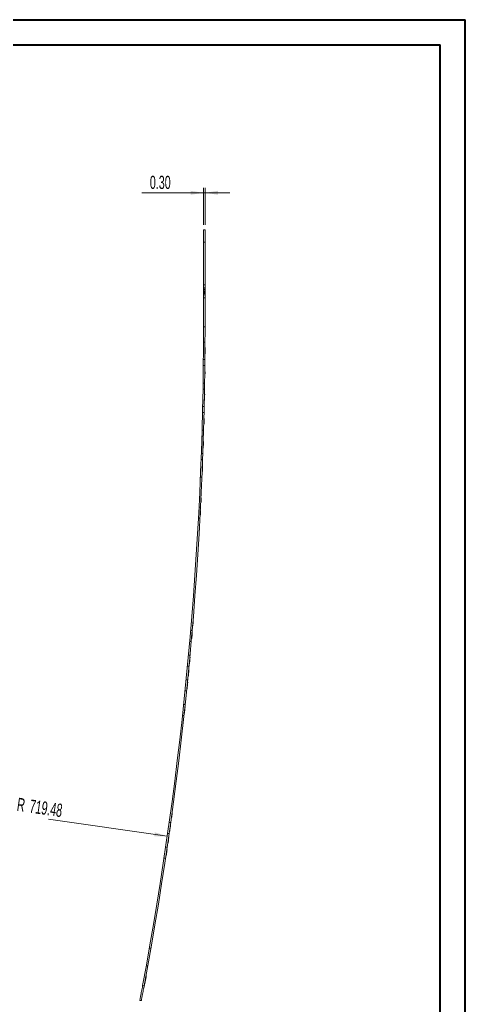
# Model space of a CAD drawing. Header units: millimetres. Extents: x -562 to 210, y 0 to 297.
# Drawn here: x 121 to 210.1, y 100 to 297.2 of the extents above; entities that cross this region are included whole.
import ezdxf

# ---------------------------------------------------------------- set-up
doc = ezdxf.new("R2010")
doc.units = ezdxf.units.MM
doc.linetypes.add('HIDDEN', pattern=[1.905, 1.27, -0.635])
doc.styles.add('SLDTEXTSTYLE2', font='TXT', dxfattribs={"width": 0.605})
doc.dimstyles.new('SLDDIMSTYLE3', dxfattribs={"dimtxt": 2.568319, "dimasz": 2.568319, "dimexe": 0, "dimexo": 0.0625, "dimgap": 0.64208, "dimtad": 2, "dimrnd": 1e-09, "dimzin": 4, "dimdsep": 46, "dimtxsty": 'SLDTEXTSTYLE2', "dimsah": 1, "dimcen": 0.09, "dimadec": 0, "dimazin": 0, "dimtfac": 1, "dimtofl": 0, "dimtmove": 0, "dimatfit": 3, "dimfxl": 1, "dimtolj": 1, "dimtzin": 12, "dimarcsym": 0})
doc.dimstyles.new('SLDDIMSTYLE4', dxfattribs={"dimtxt": 2.568319, "dimasz": 2.568319, "dimexe": 0, "dimexo": 0.0625, "dimgap": 0.64208, "dimtad": 2, "dimrnd": 1e-09, "dimzin": 12, "dimdsep": 46, "dimtxsty": 'SLDTEXTSTYLE2', "dimblk1": 'NONE', "dimblk2": 'NONE', "dimsah": 1, "dimcen": 0.09, "dimadec": 0, "dimazin": 0, "dimtfac": 1, "dimtofl": 0, "dimtmove": 0, "dimatfit": 3, "dimldrblk": 'NONE', "dimfxl": 1, "dimtolj": 1, "dimtzin": 12, "dimarcsym": 0})

# ---------------------------------------------------------------- blocks, each defined once
blk = doc.blocks.new('*D27')
at = {"color": 7, "linetype": 'Continuous', "lineweight": 0}
for p, q in [((157.76, 262.58), (145.44, 262.58)), ((157.76, 256.17), (157.76, 263.58)), ((158.06, 262.58), (157.76, 262.58)), ((158.06, 256.17), (158.06, 263.58)), ((158.06, 262.58), (163, 262.58))]:
    blk.add_line(p, q, dxfattribs=at)
for points in [[(157.76, 262.58), (155.2, 262.98), (155.2, 262.19)], [(158.06, 262.58), (160.63, 262.19), (160.63, 262.98)]]:
    blk.add_solid(points, dxfattribs=at)
at = {"color": 7, "linetype": 'Continuous', "lineweight": 0, "insert": (147.03, 265.99), "char_height": 2.646, "attachment_point": 1, "style": 'SLDTEXTSTYLE2'}
blk.add_mtext('0.30', dxfattribs=at)
blk = doc.blocks.new('*D29')
at = {"color": 7, "linetype": 'Continuous', "lineweight": 0, "attachment_point": 1, "rotation": 351.8559, "style": 'SLDTEXTSTYLE2'}
for s, insert, char_height in [('R', (120.71, 141.55), 2.65), ('719.48', (123.23, 141.19), 2.646)]:
    blk.add_mtext(s, dxfattribs=dict(at, insert=insert, char_height=char_height))
blk = doc.blocks.new('_NONE')

msp = doc.modelspace()

# ---------------------------------------------------------------- linework, layer by layer
at = {"color": 7, "linetype": 'Continuous', "lineweight": 40}
for p, q in [((0.079, 297.215), (210.079, 297.215)), ((210.079, 0.215), (210.079, 297.215)), ((210.079, 292.215), (210.079, 297.215)), ((10.079, 292.215), (205.079, 292.215)), ((205.079, 5.215), (205.079, 292.215))]:
    msp.add_line(p, q, dxfattribs=at)
at = {"color": 7, "linetype": 'Continuous', "lineweight": 15}
for p, q in [((157.763, 255.17), (158.063, 255.17)), ((157.763, 252.67), (157.763, 255.17)), ((158.063, 255.17), (158.063, 252.67)), ((157.763, 235.77), (157.763, 252.67)), ((158.063, 252.67), (157.763, 252.67)), ((158.063, 235.77), (158.063, 252.67)), ((157.763, 243.581), (157.726, 243.581)), ((158.101, 243.581), (158.063, 243.581)), ((157.726, 242.144), (157.763, 242.144)), ((158.063, 242.144), (158.101, 242.144)), ((158.063, 235.77), (157.763, 235.77)), ((158.101, 231.612), (158.051, 231.612)), ((158.102, 231.629), (158.052, 231.629)), ((158.093, 230.328), (158.043, 230.328)), ((158.093, 230.312), (158.043, 230.312)), ((158.04, 225.486), (157.99, 225.486)), ((157.962, 220.996), (157.912, 220.996)), ((157.845, 216.128), (157.795, 216.128)), ((157.845, 216.111), (157.795, 216.111)), ((157.704, 211.483), (157.654, 211.483)), ((157.726, 212.151), (157.676, 212.151)), ((157.53, 206.784), (157.48, 206.784)), ((157.299, 201.539), (157.249, 201.539)), ((157.249, 200.511), (157.199, 200.511)), ((157.249, 200.498), (157.199, 200.498)), ((157.119, 197.95), (157.069, 197.95)), ((157.12, 197.963), (157.07, 197.963)), ((155.621, 175.92), (155.571, 175.92)), ((155.696, 176.828), (155.646, 176.828)), ((155.706, 176.947), (155.656, 176.947)), ((155.514, 174.653), (155.464, 174.653)), ((155.404, 173.368), (155.353, 173.368)), ((155.069, 169.635), (155.019, 169.635)), ((154.949, 168.351), (154.899, 168.351)), ((154.699, 165.746), (154.649, 165.746)), ((154.744, 166.207), (154.694, 166.207)), ((154.753, 166.292), (154.702, 166.292)), ((154.766, 166.434), (154.716, 166.434)), ((154.793, 166.711), (154.743, 166.711)), ((154.827, 167.063), (154.777, 167.063)), ((154.589, 164.629), (154.539, 164.629)), ((154.459, 163.329), (154.409, 163.329)), ((154.461, 163.345), (154.411, 163.345)), ((153.947, 158.429), (153.896, 158.429)), ((154.084, 159.713), (154.034, 159.713)), ((151.496, 138.39), (151.446, 138.39)), ((151.512, 138.509), (151.462, 138.509)), ((151.186, 136.148), (151.136, 136.148)), ((151.372, 137.481), (151.321, 137.481)), ((151.006, 134.863), (150.955, 134.863)), ((150.636, 132.283), (150.585, 132.283)), ((150.821, 133.567), (150.771, 133.567)), ((150.476, 131.192), (150.426, 131.192)), ((150.287, 129.908), (150.236, 129.908)), ((146.319, 105.996), (146.268, 105.996)), ((145.581, 103.932), (145.876, 103.876)), ((145.843, 103.427), (145.792, 103.427)), ((145.32, 100.927), (145.025, 100.984))]:
    msp.add_line(p, q, dxfattribs=at)
at = {"color": 7, "linetype": 'HIDDEN', "lineweight": 0}
for p, q in [((157.763, 252.67), (158.063, 252.67)), ((157.763, 244.177), (158.063, 244.177)), ((157.763, 244.177), (158.063, 244.177)), ((158.063, 243.581), (157.763, 243.581)), ((157.763, 243.577), (158.063, 243.577)), ((157.763, 243.536), (158.063, 243.536)), ((157.763, 243.279), (158.063, 243.279)), ((157.763, 243.21), (158.063, 243.21)), ((157.763, 243.191), (158.063, 243.191)), ((157.763, 243.166), (158.063, 243.166)), ((157.763, 242.926), (158.063, 242.926)), ((157.763, 242.796), (158.063, 242.796)), ((157.763, 242.559), (158.063, 242.559)), ((157.763, 242.53), (158.063, 242.53)), ((157.763, 242.516), (158.063, 242.516)), ((157.763, 242.432), (158.063, 242.432)), ((157.763, 242.186), (158.063, 242.186)), ((157.763, 242.145), (158.063, 242.145)), ((157.763, 242.144), (158.063, 242.144)), ((157.763, 241.545), (158.063, 241.545)), ((157.763, 241.545), (158.063, 241.545)), ((158.063, 232.71), (157.757, 232.71)), ((158.096, 230.781), (158.046, 230.781)), ((158.097, 230.921), (158.047, 230.921)), ((158.097, 230.872), (158.047, 230.872)), ((158.098, 230.981), (158.048, 230.981)), ((158.098, 230.98), (158.048, 230.98)), ((158.099, 231.227), (158.049, 231.227)), ((158.099, 231.209), (158.049, 231.209)), ((158.101, 231.464), (158.051, 231.464)), ((157.734, 229.21), (158.063, 229.21)), ((158.094, 230.485), (158.044, 230.485)), ((158.094, 230.476), (158.044, 230.476)), ((158.094, 230.46), (158.044, 230.46)), ((158.096, 230.739), (158.046, 230.739)), ((158.096, 230.723), (158.046, 230.723)), ((158.096, 230.692), (158.046, 230.692)), ((158.063, 228.01), (157.721, 228.01)), ((158.042, 225.634), (157.992, 225.634)), ((158.043, 225.725), (157.993, 225.725)), ((158.044, 225.757), (157.994, 225.757)), ((158.045, 225.84), (157.995, 225.84)), ((158.046, 225.881), (157.996, 225.881)), ((158.047, 226.015), (157.997, 226.015)), ((158.048, 226.078), (157.998, 226.078)), ((158.048, 226.062), (157.998, 226.062)), ((158.048, 226.056), (157.998, 226.056)), ((158.048, 226.03), (157.998, 226.03)), ((158.048, 226.029), (157.998, 226.029)), ((158.049, 226.138), (157.999, 226.138)), ((158.049, 226.135), (157.999, 226.135)), ((158.05, 226.227), (158, 226.227)), ((158.05, 226.21), (158, 226.21)), ((158.05, 226.186), (158, 226.186)), ((158.052, 226.392), (158.002, 226.392)), ((158.052, 226.385), (158.002, 226.385)), ((158.052, 226.377), (158.002, 226.377)), ((158.052, 226.367), (158.002, 226.367)), ((158.053, 226.424), (158.003, 226.424)), ((158.053, 226.42), (158.003, 226.42)), ((158.055, 226.622), (158.005, 226.622)), ((158.055, 226.595), (158.005, 226.595)), ((158.056, 226.66), (158.006, 226.66)), ((158.057, 226.77), (158.007, 226.77)), ((158.057, 226.751), (158.007, 226.751)), ((157.955, 223.31), (157.655, 223.31)), ((157.675, 224.51), (157.975, 224.51)), ((157.965, 221.144), (157.915, 221.144)), ((157.966, 221.19), (157.916, 221.19)), ((157.967, 221.267), (157.917, 221.267)), ((157.969, 221.35), (157.919, 221.35)), ((157.97, 221.394), (157.92, 221.394)), ((157.97, 221.391), (157.92, 221.391)), ((157.97, 221.379), (157.92, 221.379)), ((157.973, 221.572), (157.923, 221.572)), ((157.973, 221.566), (157.923, 221.566)), ((157.973, 221.539), (157.923, 221.539)), ((157.973, 221.525), (157.923, 221.525)), ((157.974, 221.589), (157.924, 221.589)), ((157.976, 221.72), (157.926, 221.72)), ((157.979, 221.877), (157.929, 221.877)), ((157.981, 221.934), (157.93, 221.934)), ((157.98, 221.93), (157.93, 221.93)), ((157.98, 221.895), (157.93, 221.895)), ((157.983, 222.082), (157.933, 222.082)), ((157.984, 222.132), (157.934, 222.132)), ((157.987, 222.28), (157.937, 222.28)), ((157.587, 219.81), (157.887, 219.81)), ((157.858, 218.61), (157.558, 218.61)), ((157.869, 217.026), (157.819, 217.026)), ((157.869, 217.008), (157.819, 217.008)), ((157.876, 217.264), (157.826, 217.264)), ((157.879, 217.412), (157.829, 217.412)), ((157.467, 215.11), (157.767, 215.11)), ((157.849, 216.276), (157.799, 216.276)), ((157.856, 216.523), (157.806, 216.523)), ((157.86, 216.681), (157.81, 216.681)), ((157.86, 216.673), (157.81, 216.673)), ((157.86, 216.671), (157.81, 216.671)), ((157.861, 216.704), (157.811, 216.704)), ((157.865, 216.852), (157.815, 216.852)), ((157.731, 213.91), (157.431, 213.91)), ((157.704, 211.499), (157.654, 211.499)), ((157.709, 211.648), (157.659, 211.648)), ((157.709, 211.631), (157.659, 211.631)), ((157.718, 211.91), (157.668, 211.91)), ((157.719, 211.953), (157.669, 211.953)), ((157.722, 212.045), (157.672, 212.045)), ((157.722, 212.026), (157.672, 212.026)), ((157.723, 212.053), (157.673, 212.053)), ((157.726, 212.152), (157.676, 212.152)), ((157.747, 212.8), (157.697, 212.8)), ((157.572, 209.21), (157.272, 209.21)), ((157.317, 210.41), (157.617, 210.41)), ((157.543, 207.11), (157.493, 207.11)), ((157.544, 207.139), (157.494, 207.139)), ((157.545, 207.179), (157.495, 207.179)), ((157.551, 207.327), (157.501, 207.327)), ((157.551, 207.314), (157.501, 207.314)), ((157.552, 207.354), (157.502, 207.354)), ((157.553, 207.377), (157.503, 207.377)), ((157.553, 207.36), (157.503, 207.36)), ((157.558, 207.509), (157.508, 207.509)), ((157.559, 207.525), (157.509, 207.525)), ((157.565, 207.683), (157.515, 207.683)), ((157.565, 207.665), (157.515, 207.665)), ((157.567, 207.722), (157.517, 207.722)), ((157.567, 207.718), (157.517, 207.718)), ((157.568, 207.742), (157.518, 207.742)), ((157.575, 207.92), (157.525, 207.92)), ((157.58, 208.068), (157.53, 208.068)), ((157.135, 205.71), (157.436, 205.71)), ((157.536, 206.932), (157.486, 206.932)), ((157.541, 207.055), (157.49, 207.055)), ((157.284, 201.23), (157.234, 201.23)), ((157.284, 201.216), (157.234, 201.216)), ((157.287, 201.275), (157.236, 201.275)), ((157.286, 201.262), (157.236, 201.262)), ((157.293, 201.42), (157.243, 201.42)), ((157.295, 201.445), (157.245, 201.445)), ((157.298, 201.52), (157.248, 201.52)), ((157.287, 201.275), (157.286, 201.262)), ((157.157, 199.677), (156.857, 199.677)), ((157.249, 200.509), (157.199, 200.509)), ((157.255, 200.63), (157.205, 200.63)), ((157.255, 200.62), (157.205, 200.62)), ((157.255, 200.617), (157.205, 200.617)), ((157.26, 200.717), (157.209, 200.717)), ((157.26, 200.722), (157.21, 200.722)), ((157.262, 200.775), (157.212, 200.775)), ((157.263, 200.788), (157.213, 200.788)), ((157.264, 200.815), (157.214, 200.815)), ((157.265, 200.827), (157.215, 200.827)), ((157.268, 200.889), (157.218, 200.889)), ((157.268, 200.887), (157.218, 200.887)), ((157.268, 200.884), (157.218, 200.884)), ((157.271, 200.946), (157.221, 200.946)), ((157.272, 200.981), (157.222, 200.981)), ((157.273, 200.994), (157.223, 200.994)), ((157.274, 201.025), (157.224, 201.025)), ((157.275, 201.038), (157.225, 201.038)), ((157.28, 201.143), (157.23, 201.143)), ((157.281, 201.157), (157.231, 201.157)), ((157.273, 200.994), (157.268, 200.884)), ((156.744, 197.477), (157.044, 197.477)), ((157.126, 198.069), (157.075, 198.069)), ((157.126, 198.087), (157.076, 198.087)), ((157.126, 198.082), (157.076, 198.082)), ((157.136, 198.26), (157.085, 198.26)), ((157.135, 198.258), (157.085, 198.258)), ((157.135, 198.255), (157.085, 198.255)), ((157.135, 198.248), (157.085, 198.248)), ((157.139, 198.319), (157.089, 198.319)), ((157.142, 198.387), (157.092, 198.387)), ((157.143, 198.406), (157.093, 198.406)), ((157.143, 198.4), (157.093, 198.4)), ((157.145, 198.438), (157.095, 198.438)), ((157.146, 198.463), (157.096, 198.463)), ((157.146, 198.462), (157.096, 198.462)), ((157.147, 198.476), (157.097, 198.476)), ((157.147, 198.475), (157.097, 198.475)), ((157.148, 198.503), (157.098, 198.503)), ((157.148, 198.501), (157.098, 198.501)), ((157.152, 198.568), (157.101, 198.568)), ((157.151, 198.556), (157.101, 198.556)), ((157.155, 198.641), (157.105, 198.641)), ((157.158, 198.701), (157.108, 198.701)), ((157.16, 198.723), (157.109, 198.723)), ((157.159, 198.712), (157.109, 198.712)), ((157.16, 198.732), (157.11, 198.732)), ((157.16, 198.724), (157.11, 198.724)), ((157.167, 198.872), (157.117, 198.872)), ((157.168, 198.885), (157.118, 198.885)), ((157.173, 198.991), (157.123, 198.991)), ((157.174, 199.004), (157.124, 199.004)), ((155.639, 176.139), (155.589, 176.139)), ((155.639, 176.137), (155.589, 176.137)), ((155.643, 176.18), (155.593, 176.18)), ((155.645, 176.203), (155.594, 176.203)), ((155.652, 176.295), (155.602, 176.295)), ((155.652, 176.295), (155.602, 176.295)), ((155.656, 176.343), (155.606, 176.343)), ((155.659, 176.381), (155.609, 176.381)), ((155.659, 176.376), (155.609, 176.376)), ((155.66, 176.394), (155.61, 176.394)), ((155.662, 176.411), (155.612, 176.411)), ((155.668, 176.488), (155.618, 176.488)), ((155.668, 176.483), (155.618, 176.483)), ((155.669, 176.499), (155.619, 176.499)), ((155.683, 176.67), (155.633, 176.67)), ((155.683, 176.67), (155.633, 176.67)), ((155.683, 176.667), (155.633, 176.667)), ((155.494, 175.02), (155.193, 175.02)), ((155.449, 173.895), (155.399, 173.895)), ((155.462, 174.044), (155.412, 174.044)), ((155.474, 174.18), (155.424, 174.18)), ((155.483, 174.284), (155.432, 174.284)), ((155.482, 174.278), (155.432, 174.278)), ((155.487, 174.332), (155.437, 174.332)), ((155.49, 174.369), (155.44, 174.369)), ((155.501, 174.493), (155.45, 174.493)), ((155.502, 174.504), (155.451, 174.504)), ((155.513, 174.641), (155.463, 174.641)), ((155.005, 172.82), (155.306, 172.82)), ((155.059, 170.081), (154.757, 170.081)), ((155.068, 169.623), (155.018, 169.623)), ((154.554, 167.881), (154.855, 167.881)), ((154.96, 168.465), (154.91, 168.465)), ((154.965, 168.515), (154.915, 168.515)), ((154.987, 168.754), (154.937, 168.754)), ((154.994, 168.831), (154.944, 168.831)), ((154.999, 168.878), (154.948, 168.878)), ((155.012, 169.026), (154.962, 169.026)), ((155.034, 169.261), (154.984, 169.261)), ((155.034, 169.256), (154.984, 169.256)), ((155.035, 169.273), (154.985, 169.273)), ((155.035, 169.266), (154.985, 169.266)), ((155.036, 169.28), (154.986, 169.28)), ((155.036, 169.279), (154.986, 169.279)), ((155.054, 169.475), (155.004, 169.475)), ((155.055, 169.487), (155.005, 169.487)), ((154.701, 165.762), (154.651, 165.762)), ((154.714, 165.894), (154.664, 165.894)), ((154.716, 165.911), (154.665, 165.911)), ((154.728, 166.034), (154.677, 166.034)), ((154.736, 166.117), (154.685, 166.117)), ((154.737, 166.127), (154.686, 166.127)), ((154.736, 166.118), (154.686, 166.118)), ((154.74, 166.158), (154.689, 166.158)), ((154.753, 166.292), (154.702, 166.292)), ((154.754, 166.306), (154.704, 166.306)), ((154.757, 166.333), (154.706, 166.333)), ((154.757, 166.339), (154.707, 166.339)), ((154.759, 166.355), (154.709, 166.355)), ((154.767, 166.437), (154.717, 166.437)), ((154.772, 166.487), (154.721, 166.487)), ((154.773, 166.503), (154.723, 166.503)), ((154.74, 166.161), (154.728, 166.034)), ((154.783, 166.61), (154.733, 166.61)), ((154.787, 166.643), (154.736, 166.643)), ((154.788, 166.661), (154.738, 166.661)), ((154.791, 166.684), (154.74, 166.684)), ((154.792, 166.7), (154.742, 166.7)), ((154.792, 166.696), (154.742, 166.696)), ((154.794, 166.723), (154.744, 166.723)), ((154.757, 166.333), (154.752, 166.289)), ((154.811, 166.898), (154.761, 166.898)), ((154.813, 166.915), (154.763, 166.915)), ((154.825, 167.047), (154.775, 167.047)), ((154.589, 165.143), (154.287, 165.143)), ((154.496, 163.691), (154.445, 163.691)), ((154.497, 163.707), (154.447, 163.707)), ((154.5, 163.731), (154.449, 163.731)), ((154.5, 163.733), (154.45, 163.733)), ((154.514, 163.872), (154.464, 163.872)), ((154.522, 163.954), (154.472, 163.954)), ((154.524, 163.972), (154.474, 163.972)), ((154.529, 164.02), (154.478, 164.02)), ((154.532, 164.048), (154.481, 164.048)), ((154.537, 164.102), (154.487, 164.102)), ((154.537, 164.101), (154.487, 164.101)), ((154.553, 164.26), (154.502, 164.26)), ((154.552, 164.255), (154.502, 164.255)), ((154.555, 164.284), (154.505, 164.284)), ((154.557, 164.3), (154.506, 164.3)), ((154.556, 164.297), (154.506, 164.297)), ((154.557, 164.303), (154.507, 164.303)), ((154.574, 164.47), (154.523, 164.47)), ((154.575, 164.481), (154.524, 164.481)), ((154.588, 164.617), (154.538, 164.617)), ((154.068, 162.943), (154.37, 162.943)), ((154.474, 163.477), (154.424, 163.477)), ((154.084, 160.205), (153.783, 160.205)), ((153.549, 158.005), (153.851, 158.005)), ((153.98, 158.742), (153.93, 158.742)), ((153.998, 158.907), (153.948, 158.907)), ((154.003, 158.956), (153.953, 158.956)), ((154.019, 159.104), (153.969, 159.104)), ((154.044, 159.339), (153.994, 159.339)), ((154.045, 159.344), (153.995, 159.344)), ((154.048, 159.369), (153.997, 159.369)), ((154.067, 159.554), (154.017, 159.554)), ((154.068, 159.565), (154.018, 159.565)), ((154.082, 159.697), (154.032, 159.697)), ((154.083, 159.701), (154.033, 159.701)), ((151.451, 138.061), (151.401, 138.061)), ((151.475, 138.232), (151.424, 138.232)), ((151.475, 138.232), (151.424, 138.232)), ((151.474, 138.229), (151.424, 138.229)), ((151.194, 136.581), (150.892, 136.581)), ((151.402, 137.701), (151.351, 137.701)), ((151.401, 137.698), (151.351, 137.698)), ((151.407, 137.741), (151.357, 137.741)), ((151.411, 137.765), (151.36, 137.765)), ((151.423, 137.857), (151.373, 137.857)), ((151.423, 137.857), (151.373, 137.857)), ((151.43, 137.905), (151.379, 137.905)), ((151.434, 137.938), (151.384, 137.938)), ((151.435, 137.942), (151.385, 137.942)), ((151.437, 137.956), (151.386, 137.956)), ((151.439, 137.972), (151.389, 137.972)), ((151.449, 138.044), (151.398, 138.044)), ((151.45, 138.05), (151.399, 138.05)), ((150.584, 134.381), (150.887, 134.381)), ((151.027, 135.012), (150.976, 135.012)), ((151.089, 135.456), (151.039, 135.456)), ((151.11, 135.604), (151.06, 135.604)), ((151.12, 135.675), (151.07, 135.675)), ((151.142, 135.826), (151.091, 135.826)), ((151.147, 135.864), (151.096, 135.864)), ((151.166, 135.999), (151.115, 135.999)), ((150.657, 132.431), (150.607, 132.431)), ((150.722, 132.875), (150.671, 132.875)), ((150.724, 132.892), (150.673, 132.892)), ((150.743, 133.024), (150.692, 133.024)), ((150.745, 133.04), (150.695, 133.04)), ((150.8, 133.419), (150.749, 133.419)), ((150.49, 131.641), (150.186, 131.641)), ((150.346, 130.311), (150.296, 130.311)), ((150.358, 130.388), (150.307, 130.388)), ((150.375, 130.501), (150.324, 130.501)), ((150.396, 130.649), (150.346, 130.649)), ((150.421, 130.814), (150.37, 130.814)), ((150.423, 130.83), (150.373, 130.83)), ((150.424, 130.838), (150.374, 130.838)), ((150.424, 130.836), (150.374, 130.836)), ((150.455, 131.044), (150.404, 131.044)), ((149.864, 129.441), (150.167, 129.441)), ((150.304, 130.022), (150.253, 130.022)), ((150.309, 130.056), (150.258, 130.056)), ((150.311, 130.073), (150.261, 130.073)), ((147.233, 111.4), (146.929, 111.4)), ((146.311, 107.9), (146.615, 107.9)), ((146.094, 104.777), (146.044, 104.777)), ((146.17, 105.189), (146.12, 105.189)), ((146.177, 105.225), (146.126, 105.225)), ((146.181, 105.247), (146.13, 105.247)), ((146.183, 105.258), (146.132, 105.258)), ((146.26, 105.677), (146.209, 105.677)), ((146.264, 105.699), (146.214, 105.699)), ((146.314, 105.972), (146.264, 105.972)), ((145.876, 103.876), (145.581, 103.932)), ((145.991, 104.218), (145.94, 104.218)), ((146.039, 104.481), (145.989, 104.481)), ((146.046, 104.514), (145.995, 104.514))]:
    msp.add_line(p, q, dxfattribs=at)
at = {"color": 7, "linetype": 'Continuous', "lineweight": 0}
msp.add_line((150.507, 133.846), (126.738, 137.247), dxfattribs=at)
at = {"color": 7, "linetype": 'Continuous', "lineweight": 15, "flags": 128}
for points in [[(155.706, 176.947), (155.705, 176.932), (155.704, 176.917), (155.702, 176.903), (155.701, 176.888), (155.7, 176.873), (155.699, 176.858), (155.698, 176.843), (155.696, 176.828)], [(151.512, 138.509), (151.51, 138.494), (151.508, 138.479), (151.506, 138.464), (151.504, 138.45), (151.502, 138.435), (151.5, 138.42), (151.498, 138.405), (151.496, 138.39)]]:
    msp.add_lwpolyline(points, dxfattribs=at)
at = {"color": 7, "linetype": 'Continuous', "lineweight": 15}
for radius, start, end in [(719.48, 349.441428, 0), (719.78, 349.441328, 0), (719.83, 359.566876, 359.669093), (719.83, 359.181413, 359.283636), (719.83, 358.823979, 358.926213), (719.83, 358.436368, 358.538618), (719.83, 358.067812, 358.170081), (719.83, 357.692236, 357.79453), (719.83, 357.192435, 357.274302), (719.83, 356.989375, 357.071256), (719.83, 355.230658, 355.303241), (719.83, 355.026857, 355.129449), (719.83, 354.625828, 354.728485), (719.83, 354.418859, 354.521552), (719.83, 354.225501, 354.328227), (719.83, 353.83208, 353.93488), (719.83, 352.152109, 352.225122), (719.83, 351.941692, 352.044913), (719.83, 351.73418, 351.837454), (719.83, 351.543137, 351.646461), (719.83, 349.40579, 349.613693)]:
    msp.add_arc((-561.717, 235.77), radius, start, end, dxfattribs=at)
at = {"color": 7, "linetype": 'HIDDEN', "lineweight": 0}
for points, knots in [([(158.049, 231.227), (158.049, 231.246), (158.049, 231.265), (158.05, 231.284), (158.05, 231.303), (158.05, 231.323), (158.05, 231.343), (158.05, 231.382), (158.05, 231.423), (158.051, 231.464)], [0, 0, 0, 0, 0.0000634621, 0.0000634621, 0.0000634621, 0.00012697803, 0.00012697803, 0.00012697803, 0.00025376668, 0.00025376668, 0.00025376668, 0.00025376668]), ([(157.993, 225.725), (157.993, 225.687), (157.993, 225.661), (157.992, 225.637), (157.992, 225.635), (157.992, 225.634)], [0, 0, 0, 0, 0.5, 0.5, 1, 1, 1, 1]), ([(158.048, 226.056), (158.048, 226.046), (158.048, 226.031), (158.047, 225.986), (158.047, 225.959), (158.045, 225.875), (158.045, 225.816), (158.044, 225.757)], [0, 0, 0, 0, 0.25, 0.25, 0.5, 0.5, 1, 1, 1, 1]), ([(158.048, 226.062), (158.048, 226.062), (158.048, 226.061), (158.048, 226.061), (158.048, 226.06), (158.048, 226.059), (158.048, 226.056)], [0.000022425023, 0.000022425023, 0.000022425023, 0.000022425023, 0.000044858821, 0.000044858821, 0.000044858821, 0.000089612541, 0.000089612541, 0.000089612541, 0.000089612541]), ([(158.052, 226.392), (158.052, 226.358), (158.051, 226.323), (158.051, 226.289), (158.051, 226.272), (158.051, 226.255), (158.05, 226.238), (158.05, 226.221), (158.05, 226.203), (158.05, 226.186)], [0, 0, 0, 0, 0.00012189728, 0.00012189728, 0.00012189728, 0.00018284615, 0.00018284615, 0.00018284615, 0.00024379524, 0.00024379524, 0.00024379524, 0.00024379524]), ([(157.93, 221.895), (157.93, 221.914), (157.93, 221.933), (157.931, 221.952), (157.931, 221.971), (157.932, 221.991), (157.932, 222.011), (157.933, 222.05), (157.933, 222.091), (157.934, 222.132)], [0, 0, 0, 0, 0.00006346209, 0.00006346209, 0.00006346209, 0.00012697801, 0.00012697801, 0.00012697801, 0.00025380308, 0.00025380308, 0.00025380308, 0.00025380308]), ([(157.973, 221.566), (157.973, 221.556), (157.973, 221.541), (157.972, 221.496), (157.971, 221.469), (157.97, 221.385), (157.969, 221.326), (157.967, 221.267)], [0, 0, 0, 0, 0.25, 0.25, 0.5, 0.5, 1, 1, 1, 1]), ([(157.973, 221.572), (157.973, 221.572), (157.973, 221.572), (157.973, 221.571), (157.973, 221.57), (157.973, 221.569), (157.973, 221.566)], [0.000022425023, 0.000022425023, 0.000022425023, 0.000022425023, 0.000044858823, 0.000044858823, 0.000044858823, 0.000089612613, 0.000089612613, 0.000089612613, 0.000089612613]), ([(157.819, 217.026), (157.82, 217.045), (157.82, 217.064), (157.821, 217.083), (157.821, 217.103), (157.822, 217.122), (157.822, 217.142), (157.823, 217.182), (157.824, 217.223), (157.826, 217.264)], [0, 0, 0, 0, 0.00006346209, 0.00006346209, 0.00006346209, 0.000126978, 0.000126978, 0.000126978, 0.00025383691, 0.00025383691, 0.00025383691, 0.00025383691]), ([(157.746, 212.771), (157.746, 212.774), (157.746, 212.777), (157.746, 212.778), (157.746, 212.78), (157.746, 212.78), (157.746, 212.781), (157.746, 212.783), (157.746, 212.783), (157.746, 212.784)], [0, 0, 0, 0, 0.00004779857, 0.00004779857, 0.00004779857, 0.00009558135, 0.00009558135, 0.00009558135, 0.00019091098, 0.00019091098, 0.00019091098, 0.00019091098]), ([(157.515, 207.683), (157.516, 207.702), (157.517, 207.721), (157.518, 207.74), (157.518, 207.759), (157.519, 207.779), (157.52, 207.799), (157.521, 207.838), (157.523, 207.879), (157.525, 207.92)], [0, 0, 0, 0, 0.00006346208, 0.00006346208, 0.00006346208, 0.00012697796, 0.00012697796, 0.00012697796, 0.00025393044, 0.00025393044, 0.00025393044, 0.00025393044]), ([(157.552, 207.354), (157.552, 207.344), (157.551, 207.33), (157.55, 207.284), (157.549, 207.257), (157.545, 207.173), (157.543, 207.114), (157.541, 207.055)], [0, 0, 0, 0, 0.25, 0.25, 0.5, 0.5, 1, 1, 1, 1]), ([(157.553, 207.36), (157.553, 207.36), (157.553, 207.36), (157.553, 207.359), (157.553, 207.358), (157.553, 207.357), (157.552, 207.354)], [0.000022425024, 0.000022425024, 0.000022425024, 0.000022425024, 0.000044858834, 0.000044858834, 0.000044858834, 0.00008961302, 0.00008961302, 0.00008961302, 0.00008961302]), ([(157.234, 201.23), (157.235, 201.245), (157.236, 201.261), (157.236, 201.276), (157.237, 201.291), (157.238, 201.307), (157.239, 201.323), (157.24, 201.355), (157.242, 201.387), (157.243, 201.42)], [0, 0, 0, 0, 0.00005076965, 0.00005076965, 0.00005076965, 0.00010158234, 0.00010158234, 0.00010158234, 0.00020321391, 0.00020321391, 0.00020321391, 0.00020321391]), ([(157.075, 198.069), (157.076, 198.07), (157.076, 198.078), (157.078, 198.119), (157.08, 198.15), (157.084, 198.225), (157.086, 198.27), (157.091, 198.364), (157.093, 198.413), (157.096, 198.462)], [0, 0, 0, 0, 0.25, 0.25, 0.5, 0.5, 0.75, 0.75, 1, 1, 1, 1]), ([(157.096, 198.462), (157.099, 198.513), (157.101, 198.565), (157.106, 198.665), (157.109, 198.715), (157.113, 198.799), (157.115, 198.83), (157.117, 198.875), (157.118, 198.884), (157.118, 198.885)], [0, 0, 0, 0, 0.25, 0.25, 0.5, 0.5, 0.75, 0.75, 1, 1, 1, 1]), ([(157.101, 198.568), (157.101, 198.565), (157.101, 198.563), (157.101, 198.561), (157.101, 198.56), (157.101, 198.559), (157.101, 198.558), (157.101, 198.556), (157.101, 198.556), (157.101, 198.556)], [0, 0, 0, 0, 0.00003124476, 0.00003124476, 0.00003124476, 0.00006237092, 0.00006237092, 0.00006237092, 0.00012432813, 0.00012432813, 0.00012432813, 0.00012432813]), ([(155.659, 176.376), (155.658, 176.368), (155.657, 176.356), (155.654, 176.32), (155.653, 176.298), (155.647, 176.231), (155.643, 176.184), (155.639, 176.137)], [0, 0, 0, 0, 0.25, 0.25, 0.5, 0.5, 1, 1, 1, 1]), ([(155.659, 176.381), (155.659, 176.38), (155.659, 176.38), (155.659, 176.38), (155.659, 176.379), (155.659, 176.378), (155.659, 176.376)], [0.000017940021, 0.000017940021, 0.000017940021, 0.000017940021, 0.000035887109, 0.000035887109, 0.000035887109, 0.000071691889, 0.000071691889, 0.000071691889, 0.000071691889]), ([(155.668, 176.483), (155.667, 176.471), (155.666, 176.459), (155.665, 176.447), (155.664, 176.441), (155.664, 176.435), (155.663, 176.429), (155.663, 176.423), (155.662, 176.417), (155.662, 176.411)], [0, 0, 0, 0, 0.000043976901, 0.000043976901, 0.000043976901, 0.000065965368, 0.000065965368, 0.000065965368, 0.00008795384, 0.00008795384, 0.00008795384, 0.00008795384]), ([(154.994, 168.831), (154.99, 168.781), (154.985, 168.729), (154.973, 168.608), (154.967, 168.54), (154.96, 168.465)], [0, 0, 0, 0, 0.5, 0.5, 1, 1, 1, 1]), ([(155.036, 169.279), (155.031, 169.23), (155.027, 169.183), (155.019, 169.1), (155.016, 169.063), (155.006, 168.958), (155, 168.894), (154.994, 168.831)], [0, 0, 0, 0, 0.25, 0.25, 0.5, 0.5, 1, 1, 1, 1]), ([(154.744, 166.207), (154.744, 166.206), (154.743, 166.192), (154.74, 166.16), (154.737, 166.13), (154.736, 166.118)], [0, 0, 0, 0, 0.0282331, 0.6018453, 1, 1, 1, 1]), ([(154.757, 166.339), (154.757, 166.338), (154.757, 166.338), (154.757, 166.338), (154.757, 166.337), (154.757, 166.335), (154.757, 166.333)], [0.000022425028, 0.000022425028, 0.000022425028, 0.000022425028, 0.000044858911, 0.000044858911, 0.000044858911, 0.000089615743, 0.000089615743, 0.000089615743, 0.000089615743]), ([(154.524, 163.972), (154.524, 163.971), (154.523, 163.967), (154.521, 163.944), (154.519, 163.927), (154.515, 163.882), (154.512, 163.855), (154.506, 163.797), (154.503, 163.765), (154.5, 163.733)], [0, 0, 0, 0, 0.25, 0.25, 0.5, 0.5, 0.75, 0.75, 1, 1, 1, 1]), ([(154.556, 164.297), (154.554, 164.268), (154.551, 164.239), (154.545, 164.187), (154.543, 164.165), (154.54, 164.132), (154.539, 164.12), (154.537, 164.104), (154.537, 164.102), (154.537, 164.101)], [0, 0, 0, 0, 0.25, 0.25, 0.5, 0.5, 0.75, 0.75, 1, 1, 1, 1]), ([(154.537, 164.101), (154.537, 164.101), (154.537, 164.101), (154.537, 164.101), (154.537, 164.101), (154.537, 164.101), (154.537, 164.101), (154.537, 164.102), (154.537, 164.102), (154.537, 164.102)], [0, 0, 0, 0, 0.000005937539, 0.000005937539, 0.000005937539, 0.000011875948, 0.000011875948, 0.000011875948, 0.000023744477, 0.000023744477, 0.000023744477, 0.000023744477]), ([(151.434, 137.938), (151.433, 137.929), (151.432, 137.918), (151.427, 137.881), (151.424, 137.859), (151.414, 137.793), (151.408, 137.745), (151.401, 137.698)], [0, 0, 0, 0, 0.25, 0.25, 0.5, 0.5, 1, 1, 1, 1]), ([(151.435, 137.942), (151.435, 137.942), (151.435, 137.942), (151.435, 137.942), (151.435, 137.941), (151.435, 137.94), (151.434, 137.938)], [0.000017940026, 0.000017940026, 0.000017940026, 0.000017940026, 0.000035887203, 0.000035887203, 0.000035887203, 0.000071695217, 0.000071695217, 0.000071695217, 0.000071695217]), ([(151.449, 138.044), (151.447, 138.032), (151.446, 138.02), (151.444, 138.008), (151.443, 138.002), (151.442, 137.996), (151.442, 137.99), (151.441, 137.984), (151.44, 137.978), (151.439, 137.972)], [0, 0, 0, 0, 0.000044151814, 0.000044151814, 0.000044151814, 0.000066227738, 0.000066227738, 0.000066227738, 0.000088303667, 0.000088303667, 0.000088303667, 0.000088303667]), ([(150.358, 130.388), (150.351, 130.339), (150.343, 130.287), (150.325, 130.166), (150.315, 130.097), (150.304, 130.022)], [0, 0, 0, 0, 0.5, 0.5, 1, 1, 1, 1]), ([(150.424, 130.836), (150.417, 130.788), (150.41, 130.741), (150.398, 130.657), (150.392, 130.62), (150.377, 130.515), (150.367, 130.451), (150.358, 130.388)], [0, 0, 0, 0, 0.25, 0.25, 0.5, 0.5, 1, 1, 1, 1]), ([(146.126, 105.225), (146.14, 105.301), (146.154, 105.377), (146.183, 105.536), (146.198, 105.617), (146.214, 105.699)], [0, 0, 0, 0, 0.5, 0.5, 1, 1, 1, 1])]:
    msp.add_open_spline(points, degree=3, knots=knots, dxfattribs=at)
msp.add_open_spline([(158.005, 226.622), (158.005, 226.621), (158.005, 226.62), (158.005, 226.595)], degree=3, dxfattribs=at)
at = {"color": 7, "linetype": 'Continuous', "lineweight": 15}
for points, knots in [([(157.726, 212.151), (157.723, 212.066), (157.72, 211.983), (157.715, 211.82), (157.712, 211.742), (157.708, 211.607), (157.706, 211.555), (157.704, 211.493), (157.704, 211.484), (157.704, 211.483)], [0, 0, 0, 0, 0.25, 0.25, 0.5, 0.5, 0.75, 0.75, 1, 1, 1, 1]), ([(157.747, 212.8), (157.747, 212.798), (157.746, 212.786), (157.744, 212.722), (157.743, 212.674), (157.739, 212.549), (157.736, 212.474), (157.731, 212.317), (157.729, 212.234), (157.726, 212.151)], [0, 0, 0, 0, 0.25, 0.25, 0.5, 0.5, 0.75, 0.75, 1, 1, 1, 1]), ([(154.744, 166.207), (154.738, 166.14), (154.732, 166.076), (154.72, 165.954), (154.714, 165.899), (154.706, 165.814), (154.703, 165.785), (154.7, 165.752), (154.7, 165.746), (154.699, 165.746)], [0, 0, 0, 0, 0.25, 0.25, 0.5, 0.5, 0.75, 0.75, 1, 1, 1, 1]), ([(154.753, 166.292), (154.751, 166.279), (154.749, 166.259), (154.746, 166.221), (154.744, 166.207)], [0, 0, 0, 0, 0.6432195, 1, 1, 1, 1]), ([(154.766, 166.434), (154.763, 166.399), (154.761, 166.378), (154.758, 166.348), (154.757, 166.338), (154.755, 166.317), (154.754, 166.306), (154.753, 166.292)], [0, 0, 0, 0, 0.5, 0.5, 0.75, 0.75, 1, 1, 1, 1]), ([(154.793, 166.711), (154.79, 166.682), (154.788, 166.652), (154.782, 166.596), (154.779, 166.569), (154.775, 166.521), (154.773, 166.499), (154.769, 166.463), (154.768, 166.448), (154.766, 166.434)], [0, 0, 0, 0, 0.25, 0.25, 0.5, 0.5, 0.75, 0.75, 1, 1, 1, 1]), ([(154.827, 167.063), (154.827, 167.062), (154.826, 167.057), (154.824, 167.032), (154.822, 167.012), (154.816, 166.952), (154.812, 166.911), (154.806, 166.841), (154.803, 166.816), (154.798, 166.765), (154.796, 166.738), (154.793, 166.711)], [0, 0, 0, 0, 0.25, 0.25, 0.5, 0.5, 0.75, 0.75, 0.875, 0.875, 1, 1, 1, 1]), ([(145.025, 100.984), (145.025, 100.984), (145.029, 101.003), (145.043, 101.078), (145.054, 101.134), (145.082, 101.282), (145.099, 101.372), (145.14, 101.586), (145.164, 101.71), (145.215, 101.982), (145.243, 102.13), (145.304, 102.452), (145.336, 102.624), (145.436, 103.155), (145.509, 103.542), (145.581, 103.932)], [0, 0, 0, 0, 0.125, 0.125, 0.25, 0.25, 0.375, 0.375, 0.5, 0.5, 0.625, 0.625, 0.75, 0.75, 1, 1, 1, 1]), ([(145.876, 103.876), (145.84, 103.681), (145.804, 103.489), (145.733, 103.113), (145.698, 102.926), (145.631, 102.569), (145.599, 102.399), (145.539, 102.079), (145.51, 101.927), (145.459, 101.656), (145.435, 101.534), (145.395, 101.318), (145.377, 101.226), (145.335, 101.006), (145.32, 100.927), (145.32, 100.927)], [0, 0, 0, 0, 0.125, 0.125, 0.25, 0.25, 0.375, 0.375, 0.5, 0.5, 0.625, 0.625, 0.75, 0.75, 1, 1, 1, 1])]:
    msp.add_open_spline(points, degree=3, knots=knots, dxfattribs=at)
at = {"color": 7, "linetype": 'Continuous', "lineweight": 0}
msp.add_solid([(150.507, 133.846), (148.021, 134.601), (147.909, 133.818)], dxfattribs=at)

# ---------------------------------------------------------------- dimensions: what is measured, and where the dimension line sits
dim = msp.add_linear_dim(base=(157.763, 262.582), p1=(158.063, 255.17), p2=(157.763, 255.17), dimstyle='SLDDIMSTYLE3', dxfattribs=at)
dim.commit()
dim.dimension.update_dxf_attribs({"geometry": '*D27', "text_midpoint": (150.455, 262.582), "dimtype": 160})
dim = msp.add_radius_dim(center=(-561.717, 235.77), mpoint=(0, 0), dimstyle='SLDDIMSTYLE4', dxfattribs=at)
dim.commit()
dim.dimension.update_dxf_attribs({"geometry": '*D29', "text_midpoint": (126.738, 137.247), "dimtype": 164})

doc.saveas('drawing.dxf')
